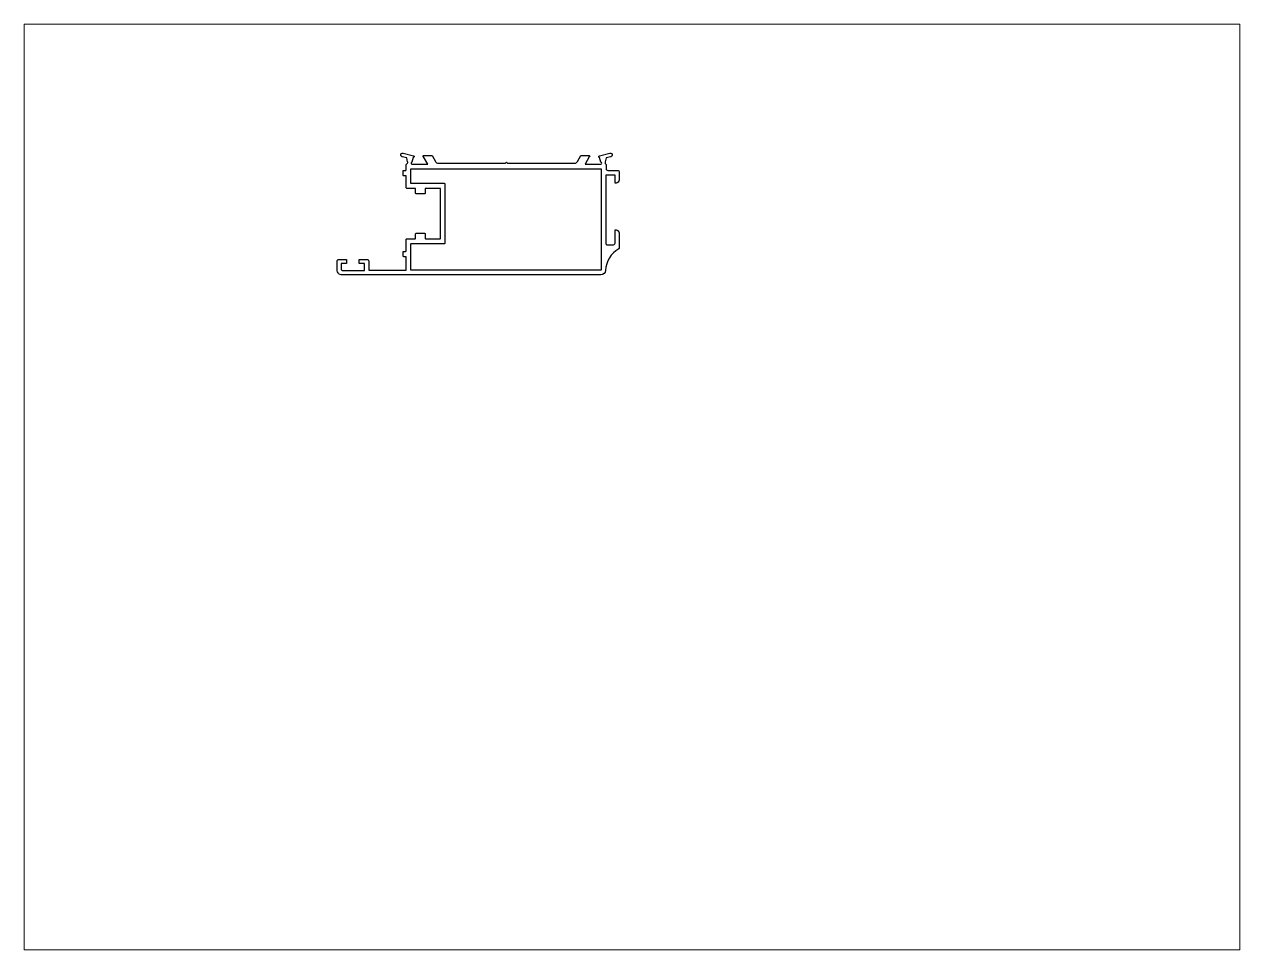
# Paper-space layout 'Layout1' of a CAD drawing. Extents: x 27 to 240, y 20 to 183.
# The model-space entities are those that its viewports show. They can reach past a viewport. Long polylines and large blocks are cut down to what shows.
import ezdxf

# ---------------------------------------------------------------- set-up
doc = ezdxf.new("R2010")
doc.units = 0
doc.header["$LTSCALE"] = 15
doc.layers.get('0').update_dxf_attribs({"linetype": 'CONTINUOUS'})
doc.layers.add('ERCAN', color=220, linetype='CONTINUOUS')

msp = doc.modelspace()

# ---------------------------------------------------------------- linework, layer by layer
at = {"color": 0, "linetype": 'CONTINUOUS', "ltscale": 0.05}
msp.add_lwpolyline([(180.75, 231.34), (180.75, 199.19), (120.35, 199.19), (120.35, 207.44, -0.414214), (120.55, 207.64), (131.05, 207.64, 0.414214), (131.25, 207.84), (131.25, 226.44, 0.414214), (131.05, 226.64), (120.35, 226.64), (120.35, 231.34)], format="xyb", close=True, dxfattribs=at)
at = {"layer": 'ERCAN', "color": 7}
msp.add_lwpolyline([(98.55, 199.09), (105.65, 199.09), (105.65, 201.29), (103.95, 201.29), (103.95, 202.59), (106.45, 202.59, -0.414214), (106.95, 202.09), (106.95, 199.19), (118.85, 199.19), (118.85, 203.24, 0.414214), (118.65, 203.44), (118.05, 203.44, -0.414214), (117.85, 203.64), (117.85, 204.94, -0.414214), (118.05, 205.14), (118.65, 205.14, 0.414214), (118.85, 205.34), (118.85, 208.94, -0.414214), (119.05, 209.14), (121.65, 209.14, 0.414214), (121.85, 209.34), (121.85, 210.69, -0.414214), (122.05, 210.89), (124.65, 210.89, -0.414214), (124.85, 210.69), (124.85, 209.34, 0.414214), (125.05, 209.14), (129.55, 209.14, 0.414214), (129.75, 209.34), (129.75, 224.94, 0.414214), (129.55, 225.14), (125.05, 225.14, 0.414214), (124.85, 224.94), (124.85, 223.59, -0.414214), (124.65, 223.39), (122.05, 223.39, -0.414214), (121.85, 223.59), (121.85, 224.94, 0.414214), (121.65, 225.14), (119.05, 225.14, -0.414214), (118.85, 225.34), (118.85, 228.94, 0.414214), (118.65, 229.14), (118.05, 229.14, -0.414214), (117.85, 229.34), (117.85, 230.64, -0.414214), (118.05, 230.84), (118.62, 230.84, 0.414214), (118.82, 231.04), (118.82, 232.47, -0.267949), (119.07, 232.91, 0.269954), (119.32, 233.34, 0.049244), (119.3, 233.54), (119.04, 234.79), (117.53, 235.18, -1.019099), (117.84, 236.34), (121.16, 235.52, -0.888706), (121.08, 234.93), (120.68, 233.44, 1), (120.68, 232.84), (125.71, 232.84), (124.38, 235.14, -1), (124.38, 235.54), (127.04, 235.54), (128.13, 233.64, 0.267949), (129, 233.14), (150.36, 233.14), (150.66, 233.44), (150.96, 233.14), (172.32, 233.14, 0.267949), (173.18, 233.64), (174.28, 235.54), (176.93, 235.54, -1), (176.93, 235.14), (175.61, 232.84), (180.64, 232.84, 1), (180.64, 233.44), (180.23, 234.93, -0.888706), (180.16, 235.52), (183.47, 236.34, -1.019099), (183.79, 235.18), (182.27, 234.79), (182.02, 233.54, 0.12273), (182.03, 233.06, 0.154073), (182.14, 232.91, -0.227735), (182.32, 232.52), (182.32, 231.34, 0.414214), (182.82, 230.84), (185.95, 230.84, -0.414214), (186.45, 230.34), (186.45, 227.79, -0.414214), (185.45, 226.79), (185.15, 226.79), (185.15, 229.29), (182.25, 229.29), (182.25, 207.55, 0.414214), (182.55, 207.25), (184.65, 207.25, 0.414214), (185.15, 207.75), (185.15, 211.99), (185.45, 211.99, -0.414214), (186.45, 210.99), (186.45, 206.18, -0.264965), (186.3, 205.93, 0.247944), (182.11, 199.09, -0.395624), (180.62, 197.69), (98.45, 197.69, -0.414214), (96.95, 199.19), (96.95, 202.09, -0.414214), (97.45, 202.59), (99.95, 202.59), (99.95, 201.29), (98.25, 201.29), (98.25, 199.39, 0.414214)], format="xyb", close=True, dxfattribs=at)

psp = doc.layouts.get("Layout1")

# ---------------------------------------------------------------- viewports
at = {"layer": '0', "color": 0, "linetype": 'BYBLOCK', "ltscale": 0.05}
psp.add_viewport(center=(133.35, 101.6), size=(213.36, 162.56), view_center_point=(190.51, 130.3), view_height=293.8955, dxfattribs=at)

doc.saveas('drawing.dxf')
